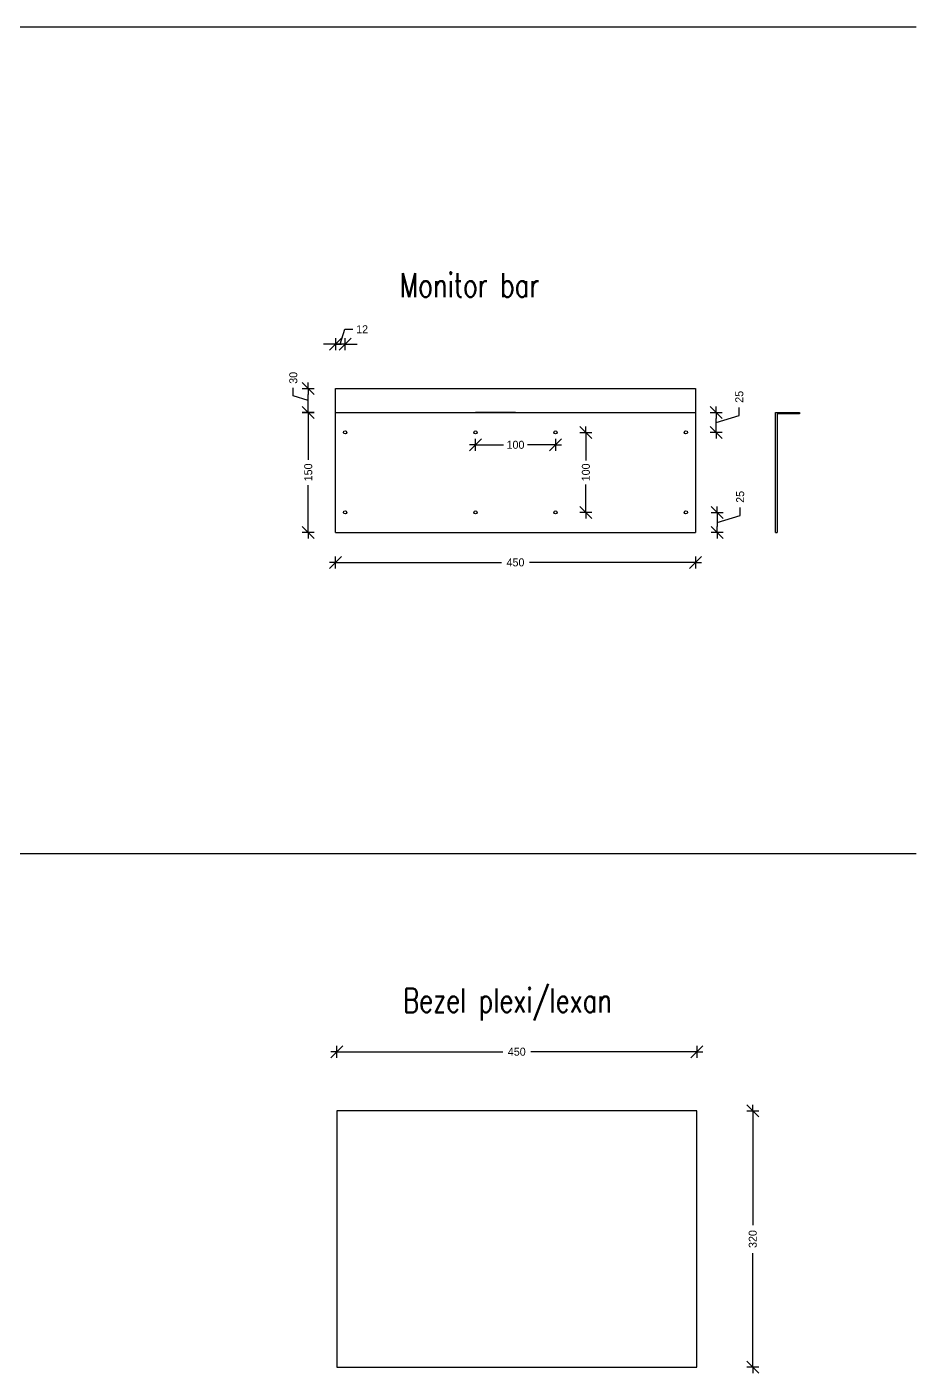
# Model space of a CAD drawing. Header units: millimetres. Extents: x 9064 to 11634, y -1567 to 2512.
# Drawn here: x 10523 to 11634, y 485 to 2167 of the extents above; entities that cross this region are included whole.
import ezdxf

# ---------------------------------------------------------------- set-up
doc = ezdxf.new("R2010")
doc.units = ezdxf.units.MM
doc.header["$LTSCALE"] = 100
doc.layers.get('0').update_dxf_attribs({"lineweight": 25})
doc.styles.add('Arch-Dim', font='romans.shx', dxfattribs={"width": 0.75})
doc.dimstyles.new('BYG', dxfattribs={"dimscale": 0, "dimtxt": 2, "dimasz": 1.5, "dimexe": 1.25, "dimexo": 0.625, "dimgap": 1, "dimtad": 0, "dimdec": 0, "dimzin": 0, "dimdsep": 46, "dimtxsty": 'Standard', "dimblk1": 'BTSKRAM', "dimblk2": 'BTSKRAM', "dimsah": 1, "dimcen": 1.5, "dimse1": 1, "dimse2": 1, "dimadec": 0, "dimazin": 0, "dimtfac": 1, "dimtdec": 0, "dimtofl": 0, "dimtmove": 1, "dimatfit": 3, "dimldrblk": 'BTSKRAM', "dimfxl": 1, "dimtolj": 1, "dimtzin": 0, "dimarcsym": 0})

# ---------------------------------------------------------------- blocks, each defined once
blk = doc.blocks.new('BTSKRAM')
for p, q in [((-1, -1), (1, 1)), ((0, 0), (-1, 0)), ((0, 1), (0, -1)), ((0, 0), (1, 0))]:
    blk.add_line(p, q)
blk = doc.blocks.new('*D59')
at = {"color": 0, "lineweight": -2}
for p, q in [((10916.1, 1498), (11116.1, 1498)), ((11351.1, 1498), (11151.1, 1498))]:
    blk.add_line(p, q, dxfattribs=at)
at = {"layer": 'Defpoints', "color": 0}
for p in [(10908.6, 1535.5), (11358.6, 1535.5), (11358.6, 1498)]:
    blk.add_point(p, dxfattribs=at)
at = {"color": 0, "lineweight": -2, "xscale": 7.5, "yscale": 7.5, "zscale": 7.5, "rotation": 180}
blk.add_blockref('BTSKRAM', (10908.6, 1498), dxfattribs=at)
at = {"color": 0, "lineweight": -2, "xscale": 7.5, "yscale": 7.5, "zscale": 7.5}
blk.add_blockref('BTSKRAM', (11358.6, 1498), dxfattribs=at)
at = {"color": 0, "insert": (11133.6, 1498), "char_height": 10, "attachment_point": 5}
blk.add_mtext('\\A1;450', dxfattribs=at)
blk = doc.blocks.new('*D60')
at = {"color": 0, "lineweight": -2}
for p, q in [((10874.6, 1678), (10874.6, 1626.3)), ((10874.6, 1543), (10874.6, 1594.7))]:
    blk.add_line(p, q, dxfattribs=at)
at = {"layer": 'Defpoints', "color": 0}
for p in [(10874.6, 1685.5), (10908.6, 1685.5), (10908.6, 1535.5)]:
    blk.add_point(p, dxfattribs=at)
at = {"color": 0, "lineweight": -2, "xscale": 7.5, "yscale": 7.5, "zscale": 7.5}
for p, rotation in [((10874.6, 1685.5), 90), ((10874.6, 1535.5), 270)]:
    blk.add_blockref('BTSKRAM', p, dxfattribs=dict(at, rotation=rotation))
at = {"color": 0, "insert": (10874.6, 1610.5), "char_height": 10, "attachment_point": 5, "rotation": 90}
blk.add_mtext('\\A1;150', dxfattribs=at)
blk = doc.blocks.new('*D61')
at = {"color": 0, "lineweight": -2}
for p, q in [((10855.9, 1706.1), (10855.9, 1716.1)), ((10874.6, 1700.5), (10855.9, 1706.1)), ((10874.6, 1693), (10874.6, 1708))]:
    blk.add_line(p, q, dxfattribs=at)
at = {"layer": 'Defpoints', "color": 0}
for p in [(10874.6, 1715.5), (10908.6, 1715.5), (10908.6, 1685.5)]:
    blk.add_point(p, dxfattribs=at)
at = {"color": 0, "lineweight": -2, "xscale": 7.5, "yscale": 7.5, "zscale": 7.5}
for p, rotation in [((10874.6, 1715.5), 90), ((10874.6, 1685.5), 270)]:
    blk.add_blockref('BTSKRAM', p, dxfattribs=dict(at, rotation=rotation))
at = {"color": 0, "insert": (10855.9, 1728.6), "char_height": 10, "attachment_point": 5, "rotation": 90}
blk.add_mtext('\\A1;30', dxfattribs=at)
blk = doc.blocks.new('*D62')
at = {"color": 0, "lineweight": -2}
for p, q in [((10914.6, 1770.5), (10920.3, 1789.3)), ((10920.3, 1789.3), (10930.3, 1789.3)), ((10901.1, 1770.5), (10893.6, 1770.5)), ((10920.6, 1770.5), (10908.6, 1770.5)), ((10928.1, 1770.5), (10935.6, 1770.5))]:
    blk.add_line(p, q, dxfattribs=at)
at = {"layer": 'Defpoints', "color": 0}
for p in [(10908.6, 1770.5), (10908.6, 1685.5), (10920.6, 1660.5)]:
    blk.add_point(p, dxfattribs=at)
at = {"color": 0, "lineweight": -2, "xscale": 7.5, "yscale": 7.5, "zscale": 7.5}
blk.add_blockref('BTSKRAM', (10908.6, 1770.5), dxfattribs=at)
at = {"color": 0, "lineweight": -2, "xscale": 7.5, "yscale": 7.5, "zscale": 7.5, "rotation": 180}
blk.add_blockref('BTSKRAM', (10920.6, 1770.5), dxfattribs=at)
at = {"color": 0, "insert": (10941.9, 1789.3), "char_height": 10, "attachment_point": 5}
blk.add_mtext('\\A1;12', dxfattribs=at)
blk = doc.blocks.new('*D63')
at = {"color": 0, "lineweight": -2}
for p, q in [((11091.1, 1644.9), (11118.6, 1644.9)), ((11176.1, 1644.9), (11148.6, 1644.9))]:
    blk.add_line(p, q, dxfattribs=at)
at = {"layer": 'Defpoints', "color": 0}
for p in [(11083.6, 1660.5), (11183.6, 1660.5), (11183.6, 1644.9)]:
    blk.add_point(p, dxfattribs=at)
at = {"color": 0, "lineweight": -2, "xscale": 7.5, "yscale": 7.5, "zscale": 7.5, "rotation": 180}
blk.add_blockref('BTSKRAM', (11083.6, 1644.9), dxfattribs=at)
at = {"color": 0, "lineweight": -2, "xscale": 7.5, "yscale": 7.5, "zscale": 7.5}
blk.add_blockref('BTSKRAM', (11183.6, 1644.9), dxfattribs=at)
at = {"color": 0, "insert": (11133.6, 1644.9), "char_height": 10, "attachment_point": 5}
blk.add_mtext('\\A1;100', dxfattribs=at)
blk = doc.blocks.new('*D64')
at = {"color": 0, "lineweight": -2}
for p, q in [((11221.6, 1653), (11221.6, 1625.5)), ((11221.6, 1568), (11221.6, 1595.5))]:
    blk.add_line(p, q, dxfattribs=at)
at = {"layer": 'Defpoints', "color": 0}
for p in [(11183.6, 1660.5), (11183.6, 1560.5), (11221.6, 1560.5)]:
    blk.add_point(p, dxfattribs=at)
at = {"color": 0, "lineweight": -2, "xscale": 7.5, "yscale": 7.5, "zscale": 7.5}
for p, rotation in [((11221.6, 1660.5), 90), ((11221.6, 1560.5), 270)]:
    blk.add_blockref('BTSKRAM', p, dxfattribs=dict(at, rotation=rotation))
at = {"color": 0, "insert": (11221.6, 1610.5), "char_height": 10, "attachment_point": 5, "rotation": 90}
blk.add_mtext('\\A1;100', dxfattribs=at)
blk = doc.blocks.new('*D65')
at = {"color": 0, "lineweight": -2}
for p, q in [((11413.4, 1681.6), (11413.4, 1691.6)), ((11384.6, 1673), (11413.4, 1681.6)), ((11384.6, 1668), (11384.6, 1678))]:
    blk.add_line(p, q, dxfattribs=at)
at = {"layer": 'Defpoints', "color": 0}
for p in [(11358.6, 1685.5), (11384.6, 1685.5), (11346.6, 1660.5)]:
    blk.add_point(p, dxfattribs=at)
at = {"color": 0, "lineweight": -2, "xscale": 7.5, "yscale": 7.5, "zscale": 7.5}
for p, rotation in [((11384.6, 1685.5), 90), ((11384.6, 1660.5), 270)]:
    blk.add_blockref('BTSKRAM', p, dxfattribs=dict(at, rotation=rotation))
at = {"color": 0, "insert": (11413.4, 1704.9), "char_height": 10, "attachment_point": 5, "rotation": 90}
blk.add_mtext('\\A1;25', dxfattribs=at)
blk = doc.blocks.new('*D66')
at = {"color": 0, "lineweight": -2}
for p, q in [((11414.5, 1556.6), (11414.5, 1566.6)), ((11385.7, 1548), (11414.5, 1556.6)), ((11385.7, 1553), (11385.7, 1543))]:
    blk.add_line(p, q, dxfattribs=at)
at = {"layer": 'Defpoints', "color": 0}
for p in [(11346.6, 1560.5), (11358.6, 1535.5), (11385.7, 1535.5)]:
    blk.add_point(p, dxfattribs=at)
at = {"color": 0, "lineweight": -2, "xscale": 7.5, "yscale": 7.5, "zscale": 7.5}
for p, rotation in [((11385.7, 1560.5), 90), ((11385.7, 1535.5), 270)]:
    blk.add_blockref('BTSKRAM', p, dxfattribs=dict(at, rotation=rotation))
at = {"color": 0, "insert": (11414.5, 1579.9), "char_height": 10, "attachment_point": 5, "rotation": 90}
blk.add_mtext('\\A1;25', dxfattribs=at)
blk = doc.blocks.new('*D105')
at = {"color": 0, "lineweight": -2}
for p, q in [((10917.7, 886.6), (11117.7, 886.6)), ((11352.7, 886.6), (11152.7, 886.6))]:
    blk.add_line(p, q, dxfattribs=at)
at = {"layer": 'Defpoints', "color": 0}
for p in [(11360.2, 886.6), (10910.2, 812.6), (11360.2, 812.6)]:
    blk.add_point(p, dxfattribs=at)
at = {"color": 0, "lineweight": -2, "xscale": 7.5, "yscale": 7.5, "zscale": 7.5, "rotation": 180}
blk.add_blockref('BTSKRAM', (10910.2, 886.6), dxfattribs=at)
at = {"color": 0, "lineweight": -2, "xscale": 7.5, "yscale": 7.5, "zscale": 7.5}
blk.add_blockref('BTSKRAM', (11360.2, 886.6), dxfattribs=at)
at = {"color": 0, "insert": (11135.2, 886.6), "char_height": 10, "attachment_point": 5}
blk.add_mtext('\\A1;450', dxfattribs=at)
blk = doc.blocks.new('*D106')
at = {"color": 0, "lineweight": -2}
for p, q in [((11430.2, 805.1), (11430.2, 670.1)), ((11430.2, 500.1), (11430.2, 635.1))]:
    blk.add_line(p, q, dxfattribs=at)
at = {"layer": 'Defpoints', "color": 0}
for p in [(11360.2, 812.6), (11430.2, 812.6), (11360.2, 492.6)]:
    blk.add_point(p, dxfattribs=at)
at = {"color": 0, "lineweight": -2, "xscale": 7.5, "yscale": 7.5, "zscale": 7.5}
for p, rotation in [((11430.2, 812.6), 90), ((11430.2, 492.6), 270)]:
    blk.add_blockref('BTSKRAM', p, dxfattribs=dict(at, rotation=rotation))
at = {"color": 0, "insert": (11430.2, 652.6), "char_height": 10, "attachment_point": 5, "rotation": 90}
blk.add_mtext('\\A1;320', dxfattribs=at)

msp = doc.modelspace()

# ---------------------------------------------------------------- linework, layer by layer
for p, q in [((9063.9, 2167.1), (11634.4, 2167.1)), ((10908.6, 1685.5), (10908.6, 1715.5)), ((10908.6, 1715.5), (11358.6, 1715.5)), ((11358.6, 1715.5), (11358.6, 1685.5)), ((10908.6, 1535.5), (10908.6, 1685.5)), ((10908.6, 1685.5), (11358.6, 1685.5)), ((11133.6, 1685.5), (11083.6, 1685.5)), ((11358.6, 1685.5), (11358.6, 1535.5)), ((11458.6, 1535.5), (11458.6, 1685.5)), ((11458.6, 1685.5), (11488.6, 1685.5)), ((11488.6, 1683.5), (11460.6, 1683.5)), ((11460.6, 1683.5), (11460.6, 1535.5)), ((11488.6, 1685.5), (11488.6, 1683.5)), ((10908.6, 1535.5), (11358.6, 1535.5)), ((11458.6, 1535.5), (11460.6, 1535.5)), ((9063.9, 1134.1), (11634.4, 1134.1)), ((10910.2, 812.6), (10910.2, 492.6)), ((11360.2, 812.6), (10910.2, 812.6)), ((11360.2, 492.6), (11360.2, 812.6)), ((10910.2, 492.6), (11360.2, 492.6))]:
    msp.add_line(p, q)
for centre in [(10920.6, 1660.5), (11083.6, 1660.5), (11183.6, 1660.5), (11346.6, 1660.5), (10920.6, 1560.5), (11083.6, 1560.5), (11183.6, 1560.5), (11346.6, 1560.5)]:
    msp.add_circle(centre, 2)

# ---------------------------------------------------------------- texts
at = {"char_height": 30, "width": 870.418, "attachment_point": 1, "style": 'Arch-Dim'}
for s, insert in [('Monitor bar', (10989, 1859.5)), ('Bezel plexi/lexan', (10993, 965.7))]:
    msp.add_mtext(s, dxfattribs=dict(at, insert=insert))

# ---------------------------------------------------------------- dimensions: what is measured, and where the dimension line sits
for base, p1, p2, picture, middle in [((10908.6, 1770.5), (10920.6, 1660.5), (10908.6, 1685.5), '*D62', (10935.3, 1789.3)), ((11183.6, 1644.9), (11083.6, 1660.5), (11183.6, 1660.5), '*D63', (11133.6, 1644.9)), ((11358.6, 1498), (10908.6, 1535.5), (11358.6, 1535.5), '*D59', (11133.6, 1498)), ((11360.2, 886.6), (10910.2, 812.6), (11360.2, 812.6), '*D105', (11135.2, 886.6))]:
    dim = msp.add_linear_dim(base=base, p1=p1, p2=p2, dimstyle='BYG', override={"dimscale": 5})
    dim.commit()
    dim.dimension.update_dxf_attribs({"geometry": picture, "text_midpoint": middle})
for base, p1, p2, picture, middle in [((10874.6, 1715.5), (10908.6, 1685.5), (10908.6, 1715.5), '*D61', (10855.9, 1721.1)), ((11384.6, 1685.5), (11346.6, 1660.5), (11358.6, 1685.5), '*D65', (11413.4, 1696.6)), ((10874.6, 1685.5), (10908.6, 1535.5), (10908.6, 1685.5), '*D60', (10874.6, 1610.5)), ((11221.6, 1560.5), (11183.6, 1660.5), (11183.6, 1560.5), '*D64', (11221.6, 1610.5)), ((11385.7, 1535.5), (11346.6, 1560.5), (11358.6, 1535.5), '*D66', (11414.5, 1571.6)), ((11430.2, 812.6), (11360.2, 492.6), (11360.2, 812.6), '*D106', (11430.2, 652.6))]:
    dim = msp.add_linear_dim(base=base, p1=p1, p2=p2, angle=90, dimstyle='BYG', override={"dimscale": 5})
    dim.commit()
    dim.dimension.update_dxf_attribs({"geometry": picture, "text_midpoint": middle})

doc.saveas('drawing.dxf')
